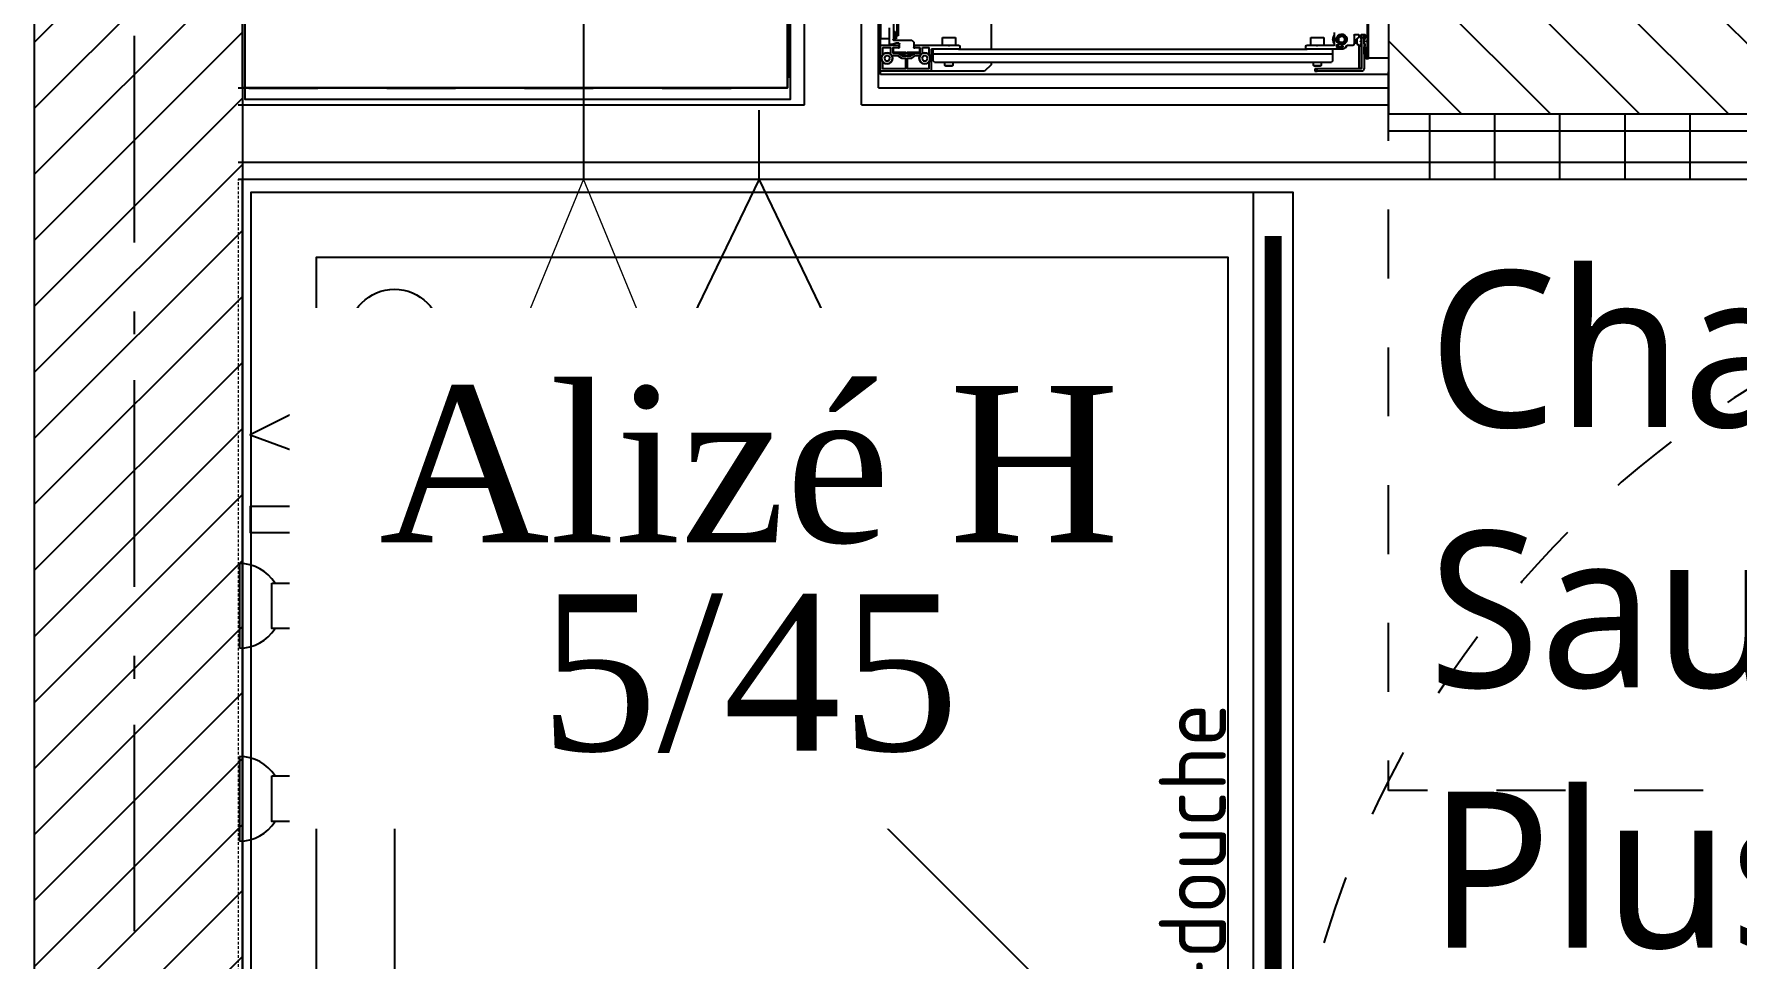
# Model space of a CAD drawing. Header units: centimetres. Extents: x 2191 to 12545, y -680 to 18662.
# Drawn here: x 9812.8 to 9943.6, y 3976.5 to 4047.5 of the extents above; entities that cross this region are included whole.
import ezdxf

# ---------------------------------------------------------------- set-up
doc = ezdxf.new("R2010")
doc.units = ezdxf.units.CM
for name, pattern in [('ISO-03', [1.5, 0.6, -0.9]), ('Style de ligne -1', [0.41664, 0.20828, -0.20836]), ('Style de ligne -11', [0.347222, 0.20828, -0.138942]), ('Style de ligne -5', [0.20828, 0.069425, -0.138855]), ('Style de ligne -6', [1.04164, 0.625, -0.20828, 0.06943, -0.13893]), ('VW-01', [0.41656, 0.20828, -0.20828])]:
    doc.linetypes.add(name, pattern=pattern)
for name, color, linetype in [('B Aménagement intérieur', 252, 'Continuous'), ('B faience', 252, 'Style de ligne -11'), ('B Faux plafonds', 252, 'Continuous'), ('B Faux plafonds_Hatch', 252, 'Continuous'), ('B GÈnÈral_Hatch', 252, 'Continuous'), ('B Général', 252, 'Continuous'), ('C ANNOTATIONS-niveaux', 252, 'Continuous'), ('C ANNOTATIONS-PMR', 252, 'Style de ligne -5'), ('C ANNOTATIONS-prestations', 252, 'Continuous'), ('C ANNOTATIONS-textes-numérotation gaine', 252, 'ISO-03'), ('D SURFACES-shab', 252, 'Continuous'), ('F REMPLISSAGE-vert clair', 252, 'Continuous'), ('F REMPLISSAGE-vert foncé', 252, 'Continuous'), ('F REMPLISSAGE-vert hachurÈ_Hatch', 252, 'Continuous'), ('F REMPLISSAGE-vert hachuré', 252, 'Continuous'), ('MTI900_Alu', 252, 'Continuous'), ('prlm-CHAUFF', 4, 'Continuous'), ('prlm-GT', 242, 'Continuous'), ('prlm-MOD', 64, 'Continuous'), ('prlm-VMC', 93, 'Continuous')]:
    doc.layers.add(name, color=color, linetype=linetype)
doc.layers.add('prlm-ELEC-CFO', color=1, linetype='Continuous', lineweight=25)
doc.styles.add('Eurostile', font='Eurosti.TTF')
doc.styles.add('prlm-chauff', font='trebucbi.ttf', dxfattribs={"height": 18})
doc.styles.add('prlm-elec-cfo', font='comic.ttf', dxfattribs={"height": 12})
doc.styles.add('prlm-vmc', font='pala.ttf', dxfattribs={"height": 14})
doc.styles.get("Standard").update_dxf_attribs({"font": 'isocp.shx', "height": 15})
pattern_1 = [(90, (1e-16, -1.6667), (5, -5e-14), [])]

# ---------------------------------------------------------------- blocks, each defined once
blk = doc.blocks.new('B 70.WC-plan-PMR')
at = {"layer": 'B Général', "linetype": 'Style de ligne -1', "ltscale": 25.4, "flags": 128}
blk.add_lwpolyline([(-114.5, 112.5), (15.5, 112.5), (15.5, 32.5), (-114.5, 32.5)], close=True, dxfattribs=at)
blk = doc.blocks.new('B 70.VMC')
at = {"layer": 'B Général', "linetype": 'Style de ligne -1', "ltscale": 25.4}
blk.add_line((0, 10.77), (0, 17), dxfattribs=at)
at = {"layer": 'B Général', "linetype": 'Continuous', "flags": 128}
blk.add_lwpolyline([(0, 10.77), (-8.34, -6.52), (8.34, -6.52)], close=True, dxfattribs=at)
at = {"layer": 'C ANNOTATIONS-prestations', "insert": (-7.15, -7.39), "char_height": 4.706, "attachment_point": 1, "line_spacing_factor": 0.894142, "style": 'Eurostile'}
blk.add_mtext('VMC', dxfattribs=at)
blk = doc.blocks.new('B 70.Bac douche 80.80')
at = {"layer": 'B faience', "lineweight": 18, "flags": 128}
blk.add_lwpolyline([(-41, -40), (40, -40), (40, 41)], dxfattribs=at)
at = {"layer": 'B Général', "linetype": 'Continuous'}
for p, q in [((25.5, -25.5), (-31, 31)), ((28, -24.46), (28, 31)), ((24.46, -28), (-31, -28))]:
    blk.add_line(p, q, dxfattribs=at)
at = {"layer": 'B Général', "linetype": 'Continuous', "flags": 128}
for points in [[(-41, 41), (39, 41), (39, -39), (-41, -39)], [(-36, 36), (34, 36), (34, -34), (-36, -34)]]:
    blk.add_lwpolyline(points, close=True, dxfattribs=at)
at = {"layer": 'B Général', "linetype": 'Continuous'}
blk.add_circle((28, -28), 3.54, dxfattribs=at)
blk = doc.blocks.new('B 70.Rond 150_PMR')
at = {"layer": 'B Général', "linetype": 'VW-01', "ltscale": 25.4}
blk.add_circle((0, 0), 75, dxfattribs=at)
blk = doc.blocks.new('B 70.T2 S307 (2D)')
at = {"layer": 'B Faux plafonds_Hatch', "linetype": 'Continuous'}
h = blk.add_hatch(dxfattribs=at)
h.set_pattern_fill('F_P__SOFFITE', color=256, style=0, pattern_type=2)
h.set_pattern_definition([(45, (0, 0.2205), (-3.52778, 3.30729), [])])
h.paths.add_polyline_path([(-126.26, -27.48), (-0.43, -27.48), (-0.43, -291.51), (-273.23, -291.53), (-273.23, -198.5), (-126.26, -198.48)])
at = {"layer": 'F REMPLISSAGE-vert hachurÈ_Hatch', "linetype": 'Continuous'}
h = blk.add_hatch(dxfattribs=at)
h.set_pattern_fill('90-0_5 HYDROFUGE_0_5', color=256, style=0, pattern_type=2)
h.set_pattern_definition(pattern_1)
h.paths.add_polyline_path([(-273.23, -193.48), (-273.23, -194.78), (-131.26, -194.78), (-131.26, -193.48)])
h = blk.add_hatch(dxfattribs=at)
h.set_pattern_fill('90-0_5 HYDROFUGE_0_5', color=256, style=0, pattern_type=2)
h.set_pattern_definition(pattern_1)
h.paths.add_polyline_path([(-273.23, -194.78), (-273.23, -197.18), (-131.26, -197.18), (-131.26, -194.78)])
h = blk.add_hatch(dxfattribs=at)
h.set_pattern_fill('90-0_5 HYDROFUGE_0_5', color=256, style=0, pattern_type=2)
h.set_pattern_definition(pattern_1)
h.paths.add_polyline_path([(-273.23, -197.18), (-273.23, -198.48), (-131.26, -198.48), (-131.26, -197.18)])
at = {"layer": 'B Faux plafonds', "linetype": 'VW-01', "ltscale": 25.4, "flags": 128}
blk.add_lwpolyline([(-126.26, -27.48), (-0.43, -27.48), (-0.43, -291.51), (-273.23, -291.53), (-273.23, -198.5), (-126.26, -198.48)], close=True, dxfattribs=at)
at = {"layer": 'B Général', "linetype": 'Continuous'}
for p, q in [((-361.57, -193.48), (-273.23, -193.48)), ((-273.23, -193.48), (-131.26, -193.48)), ((-273.23, -198.48), (-131.26, -198.48)), ((-273.23, -198.48), (-273.23, -200.48)), ((-361.57, -200.48), (-319.39, -200.48)), ((-319.39, -200.48), (-319.39, -291.56)), ((-312.39, -200.48), (-273.23, -200.48)), ((-312.39, -200.48), (-312.39, -291.56))]:
    blk.add_line(p, q, dxfattribs=at)
at = {"layer": 'D SURFACES-shab', "lineweight": 18, "flags": 128}
for points in [[(-361.26, -112.48), (-361.26, -193.48), (-131.26, -193.48), (-131.26, -27.48), (-361.26, -27.48), (-361.26, -107.48), (-280.57, -107.5), (-280.57, -112.5)], [(-273.23, -198.48), (-131.26, -198.48), (-131.26, -291.51), (-273.23, -291.51)]]:
    blk.add_lwpolyline(points, close=True, dxfattribs=at)
at = {"layer": 'F REMPLISSAGE-vert clair'}
for p, q in [((-361.57, -194.78), (-273.23, -194.78)), ((-361.57, -199.18), (-318.09, -199.18)), ((-318.09, -199.18), (-318.09, -291.56)), ((-313.69, -199.18), (-273.23, -199.18)), ((-313.69, -199.18), (-313.69, -291.56))]:
    blk.add_line(p, q, dxfattribs=at)
at = {"layer": 'F REMPLISSAGE-vert foncé', "linetype": 'Continuous'}
for p, q in [((-361.57, -193.48), (-273.23, -193.48)), ((-361.57, -200.48), (-319.39, -200.48)), ((-319.39, -200.48), (-319.39, -291.56)), ((-312.39, -200.48), (-273.23, -200.48)), ((-312.39, -200.48), (-312.39, -291.56))]:
    blk.add_line(p, q, dxfattribs=at)
at = {"layer": 'F REMPLISSAGE-vert foncé'}
for p, q in [((-361.57, -194.78), (-273.23, -194.78)), ((-361.57, -199.18), (-318.09, -199.18)), ((-318.09, -199.18), (-318.09, -291.56)), ((-313.69, -199.18), (-273.23, -199.18)), ((-313.69, -199.18), (-313.69, -291.56))]:
    blk.add_line(p, q, dxfattribs=at)
at = {"layer": 'F REMPLISSAGE-vert hachuré', "linetype": 'Continuous'}
for p, q in [((-273.23, -193.48), (-131.26, -193.48)), ((-273.23, -198.48), (-131.26, -198.48))]:
    blk.add_line(p, q, dxfattribs=at)
at = {"layer": 'F REMPLISSAGE-vert hachuré'}
for p, q in [((-273.23, -194.78), (-131.26, -194.78)), ((-273.23, -197.18), (-131.26, -197.18))]:
    blk.add_line(p, q, dxfattribs=at)
at = {"layer": 'B Général', "xscale": -1}
for name, p in [('B 70.Bac douche 80.80', (-321.57, -153.48)), ('B 70.WC-plan-PMR', (-257.73, -259.02))]:
    blk.add_blockref(name, p, dxfattribs=at)
at = {"layer": 'B Général', "xscale": -1, "rotation": 180}
blk.add_blockref('B 70.VMC', (-321.57, -182.71), dxfattribs=at)
at = {"layer": 'C ANNOTATIONS-PMR', "ltscale": 25.4, "rotation": 90}
blk.add_blockref('B 70.Rond 150_PMR', (-206.26, -113.48), dxfattribs=at)
blk = doc.blocks.new('B 70.G 100_80')
at = {"layer": 'B Général', "linetype": 'Continuous'}
blk.add_line((48.52, 43.75), (48.52, -43.75), dxfattribs=at)
at = {"layer": 'B Général', "linetype": 'Continuous', "flags": 128}
blk.add_lwpolyline([(9.5, -45), (9.5, 45), (48.52, 45), (48.52, -45)], close=True, dxfattribs=at)
at = {"layer": 'C ANNOTATIONS-prestations'}
for p, q in [((46.87, 43.75), (46.87, -43.75)), ((46.97, -43.75), (46.97, 43.75)), ((9.5, 42.25), (9.5, -42.25)), ((18, -38.25), (18, -43.05)), ((10.5, -39.63), (10.5, -42.29)), ((10.2, -42.67), (10.2, -41.4)), ((10.55, -41.65), (10.55, -42.25)), ((10.7, -41.7), (10.7, -42.25)), ((10.75, -40.67), (10.75, -42.03)), ((10.85, -40.67), (10.85, -42.03)), ((44.37, -42.72), (44.37, -41.78)), ((9.5, -42.78), (9.5, -42.25)), ((10.2, -42.25), (9.5, -42.25)), ((9.5, -44.72), (9.5, -42.78)), ((9.53, -42.75), (10.87, -42.75)), ((9.68, -43.47), (9.68, -42.96)), ((9.71, -42.93), (10.24, -42.93)), ((10.4, -42.7), (10.23, -42.7)), ((10.27, -42.96), (10.27, -43.31)), ((10.7, -42.6), (10.4, -42.7)), ((10.45, -42.98), (10.45, -43.32)), ((10.87, -42.95), (10.48, -42.95)), ((10.55, -42.25), (10.5, -42.25)), ((10.5, -42.35), (11.9, -42.35)), ((10.5, -43.27), (10.5, -42.98)), ((10.55, -42.25), (10.7, -42.25)), ((10.75, -42.03), (10.7, -42.03)), ((10.92, -42.6), (10.7, -42.6)), ((10.85, -42.03), (10.75, -42.03)), ((10.87, -42.95), (10.92, -42.95)), ((10.9, -42.78), (10.9, -42.92)), ((10.95, -42.92), (10.95, -42.63)), ((11.9, -42.35), (12.05, -42.5)), ((12.05, -42.5), (12.05, -42.92)), ((12.08, -42.95), (12.13, -42.95)), ((12.1, -42.92), (12.1, -42.78)), ((12.13, -42.75), (14.7, -42.75)), ((12.52, -42.95), (12.13, -42.95)), ((12.5, -42.98), (12.5, -43.27)), ((12.55, -43.32), (12.55, -42.98)), ((12.73, -43.28), (12.73, -42.96)), ((12.76, -42.93), (13.19, -42.93)), ((13.22, -42.96), (13.22, -43.47)), ((13.4, -43.08), (13.4, -44.72)), ((15.5, -43.05), (13.43, -43.05)), ((13.55, -43.4), (13.55, -43.05)), ((14.25, -42.15), (15.25, -42.15)), ((14.25, -42.75), (14.25, -42.15)), ((14.7, -42.75), (14.73, -42.78)), ((14.7, -42.75), (14.8, -42.75)), ((14.77, -42.78), (14.8, -42.75)), ((14.8, -42.75), (15.5, -42.75)), ((15.25, -42.15), (15.25, -42.75)), ((15.5, -43.05), (42.27, -43.05)), ((15.6, -42.85), (15.6, -42.95)), ((42.17, -42.95), (42.17, -42.85)), ((42.27, -42.75), (42.96, -42.75)), ((45.03, -43.05), (42.27, -43.05)), ((42.55, -42.15), (43.55, -42.15)), ((42.55, -42.75), (42.55, -42.15)), ((42.96, -42.75), (43.08, -42.75)), ((42.98, -42.76), (43, -42.78)), ((43.04, -42.78), (43.06, -42.76)), ((43.08, -42.75), (44.34, -42.75)), ((43.55, -42.15), (43.55, -42.75)), ((44.28, -42.2), (44.22, -42.3)), ((44.22, -42.3), (44.28, -42.4)), ((44.25, -43.4), (44.25, -43.05)), ((44.54, -42.87), (44.54, -42.74)), ((44.54, -42.85), (44.57, -42.9)), ((44.57, -42.71), (44.68, -42.71)), ((44.99, -42.9), (44.57, -42.9)), ((44.71, -42.68), (44.71, -42.66)), ((45.11, -41.95), (44.73, -41.95)), ((44.92, -42.73), (44.92, -42.76)), ((44.95, -42.79), (44.99, -42.79)), ((45.02, -42.82), (45.02, -42.87)), ((45.32, -42.77), (45.05, -43.04)), ((45.18, -42.91), (45.27, -42.91)), ((45.27, -42.91), (45.33, -42.81)), ((45.77, -42.76), (45.34, -42.76)), ((45.87, -41.98), (45.87, -42.66)), ((46.24, -41.95), (45.9, -41.95)), ((46.07, -42.27), (46.09, -42.25)), ((46.07, -42.63), (46.07, -42.27)), ((46.07, -42.29), (46.12, -42.29)), ((46.07, -42.61), (46.12, -42.61)), ((46.09, -42.65), (46.07, -42.63)), ((46.09, -42.65), (46.09, -42.25)), ((46.09, -42.25), (46.12, -42.25)), ((46.12, -42.65), (46.09, -42.65)), ((46.12, -42.65), (46.12, -42.25)), ((46.13, -42.22), (46.26, -42.13)), ((46.26, -42.77), (46.13, -42.68)), ((46.27, -42.11), (46.27, -41.98)), ((46.27, -44.52), (46.27, -42.79)), ((46.37, -42.43), (46.41, -42.39)), ((46.41, -42.51), (46.37, -42.47)), ((46.4, -41.98), (46.4, -42.25)), ((46.4, -42.25), (46.45, -42.25)), ((46.4, -42.29), (46.45, -42.29)), ((46.4, -42.61), (46.45, -42.61)), ((46.4, -42.83), (46.4, -42.65)), ((46.45, -42.65), (46.4, -42.65)), ((46.42, -42.28), (46.42, -42.37)), ((46.42, -42.53), (46.42, -42.62)), ((46.42, -42.85), (46.42, -44.45)), ((46.72, -41.95), (46.43, -41.95)), ((46.45, -41.95), (46.45, -42.15)), ((46.45, -42.15), (46.45, -44.5)), ((46.45, -42.15), (46.65, -42.15)), ((46.65, -42.15), (46.65, -41.95)), ((46.65, -42.15), (46.65, -44.5)), ((46.65, -42.59), (46.65, -42.31)), ((46.65, -43.42), (46.65, -42.88)), ((46.66, -42.25), (46.7, -42.21)), ((46.66, -42.29), (46.66, -42.25)), ((46.66, -42.65), (46.66, -42.62)), ((46.7, -42.69), (46.66, -42.65)), ((46.7, -42.15), (46.7, -42.25)), ((46.72, -42.15), (46.7, -42.15)), ((46.7, -42.65), (46.7, -42.83)), ((46.75, -41.98), (46.75, -42.12)), ((46.77, -42.98), (46.77, -43.42)), ((46.77, -43.78), (46.77, -42.98)), ((46.77, -42.98), (46.87, -42.98)), ((46.84, -42.95), (46.8, -42.95)), ((46.82, -42.43), (46.87, -42.38)), ((46.87, -42.52), (46.82, -42.47)), ((46.83, -42.49), (46.83, -42.41)), ((9.68, -44.54), (9.68, -44.03)), ((9.88, -43.55), (9.77, -43.75)), ((9.77, -43.75), (9.88, -43.95)), ((10.12, -43.55), (9.88, -43.55)), ((9.88, -43.95), (10.12, -43.95)), ((10.23, -43.75), (10.12, -43.55)), ((10.12, -43.95), (10.23, -43.75)), ((10.36, -43.53), (10.79, -43.53)), ((10.48, -43.35), (10.84, -43.35)), ((11.45, -43.3), (10.53, -43.3)), ((10.8, -43.53), (11.09, -43.72)), ((10.86, -43.35), (11.14, -43.54)), ((11.1, -43.38), (11.1, -43.3)), ((11.1, -43.38), (11.9, -43.38)), ((11.4, -43.55), (11.1, -43.38)), ((11.1, -43.73), (11.41, -43.73)), ((11.16, -43.55), (11.84, -43.55)), ((11.18, -43.3), (11.18, -43.42)), ((11.44, -44.54), (11.44, -43.76)), ((11.45, -43.3), (11.5, -43.25)), ((11.5, -43.25), (11.55, -43.3)), ((12.47, -43.3), (11.55, -43.3)), ((11.56, -43.76), (11.56, -44.54)), ((11.59, -43.73), (11.9, -43.73)), ((11.9, -43.38), (11.6, -43.55)), ((11.82, -43.3), (11.82, -43.42)), ((11.86, -43.54), (12.15, -43.35)), ((11.9, -43.3), (11.9, -43.38)), ((11.9, -43.73), (12.2, -43.53)), ((12.15, -43.35), (12.52, -43.35)), ((12.21, -43.53), (12.54, -43.53)), ((12.78, -43.55), (12.67, -43.75)), ((12.67, -43.75), (12.78, -43.95)), ((13.02, -43.55), (12.78, -43.55)), ((12.78, -43.95), (13.02, -43.95)), ((13.13, -43.75), (13.02, -43.55)), ((13.02, -43.95), (13.13, -43.75)), ((13.22, -44.03), (13.22, -44.54)), ((13.55, -43.4), (44.25, -43.4)), ((13.55, -43.95), (13.55, -43.4)), ((13.65, -44.05), (13.55, -43.95)), ((13.65, -44.05), (44.15, -44.05)), ((14.45, -44.3), (14.45, -44.05)), ((14.45, -44.3), (15.05, -44.3)), ((14.5, -44.35), (14.45, -44.3)), ((15, -44.35), (14.5, -44.35)), ((15.05, -44.3), (15, -44.35)), ((15.05, -44.05), (15.05, -44.3)), ((18, -44.25), (17.5, -44.75)), ((18, -44.05), (18, -44.25)), ((42.75, -44.3), (42.75, -44.05)), ((42.75, -44.3), (43.35, -44.3)), ((42.8, -44.35), (42.75, -44.3)), ((43.3, -44.35), (42.8, -44.35)), ((43.35, -44.3), (43.3, -44.35)), ((43.35, -44.05), (43.35, -44.3)), ((44.25, -43.95), (44.15, -44.05)), ((44.25, -43.95), (44.25, -43.4)), ((46.74, -43.45), (46.68, -43.45)), ((46.97, -43.78), (46.77, -43.78)), ((46.87, -43.75), (46.97, -43.75)), ((46.97, -43.75), (46.97, -43.78)), ((47.42, -43.75), (46.97, -43.75)), ((48.52, -43.75), (47.42, -43.75)), ((9.5, -44.75), (9.5, -44.72)), ((9.53, -44.75), (9.5, -44.75)), ((13.37, -44.75), (9.53, -44.75)), ((11.41, -44.57), (9.71, -44.57)), ((13.19, -44.57), (11.59, -44.57)), ((17.5, -44.75), (13.37, -44.75)), ((43.05, -44.55), (42.85, -44.55)), ((42.85, -44.55), (42.85, -44.75)), ((42.85, -44.75), (43.05, -44.75)), ((46.4, -44.55), (43.05, -44.55)), ((43.05, -44.75), (43.05, -44.55)), ((46.4, -44.75), (43.05, -44.75)), ((46.32, -44.55), (46.3, -44.55))]:
    blk.add_line(p, q, dxfattribs=at)
at = {"layer": 'C ANNOTATIONS-prestations', "flags": 128}
for points in [[(9.5, -42.78, -0.198912), (9.51, -42.76, -0.198912), (9.53, -42.75)], [(9.68, -42.96, -0.198912), (9.69, -42.94, -0.198912), (9.71, -42.93)], [(10.23, -42.7, -0.198912), (10.21, -42.69, -0.198912), (10.2, -42.67)], [(10.24, -42.93, -0.198912), (10.26, -42.94, -0.198912), (10.27, -42.96)], [(10.4, -42.7, -0.040241), (10.4, -42.7, -0.040241), (10.4, -42.7)], [(10.45, -42.98, -0.198912), (10.46, -42.96, -0.198912), (10.48, -42.95)], [(10.5, -42.35, -0.414214), (10.47, -42.32, -0.414214), (10.5, -42.29)], [(10.5, -42.98, -0.198912), (10.51, -42.96, -0.198912), (10.53, -42.95)], [(10.7, -42.6, -0.040241), (10.7, -42.6, -0.040241), (10.7, -42.6)], [(10.87, -42.75, -0.198912), (10.89, -42.76, -0.198912), (10.9, -42.78)], [(10.9, -42.92, -0.198912), (10.89, -42.94, -0.198912), (10.87, -42.95)], [(10.92, -42.6, -0.198912), (10.94, -42.61, -0.198912), (10.95, -42.63)], [(10.95, -42.92, -0.198912), (10.94, -42.94, -0.198912), (10.92, -42.95)], [(12.08, -42.95, -0.198912), (12.06, -42.94, -0.198912), (12.05, -42.92)], [(12.1, -42.78, -0.198912), (12.11, -42.76, -0.198912), (12.13, -42.75)], [(12.13, -42.95, -0.198912), (12.11, -42.94, -0.198912), (12.1, -42.92)], [(12.47, -42.95, -0.198912), (12.49, -42.96, -0.198912), (12.5, -42.98)], [(12.52, -42.95, -0.198912), (12.54, -42.96, -0.198912), (12.55, -42.98)], [(12.73, -42.96, -0.198912), (12.74, -42.94, -0.198912), (12.76, -42.93)], [(13.19, -42.93, -0.198912), (13.21, -42.94, -0.198912), (13.22, -42.96)], [(13.4, -43.08, -0.198912), (13.41, -43.06, -0.198912), (13.43, -43.05)], [(14.77, -42.78, -0.198912), (14.75, -42.79, -0.198912), (14.73, -42.78)], [(15.5, -42.75, -0.198912), (15.57, -42.78, -0.198912), (15.6, -42.85)], [(15.6, -42.95, -0.198912), (15.57, -43.02, -0.198912), (15.5, -43.05)], [(42.17, -42.85, -0.198912), (42.2, -42.78, -0.198912), (42.27, -42.75)], [(42.27, -43.05, -0.198912), (42.2, -43.02, -0.198912), (42.17, -42.95)], [(42.96, -42.75, -0.098491), (42.97, -42.75, -0.098491), (42.98, -42.76)], [(43.04, -42.78, -0.198912), (43.02, -42.79, -0.198912), (43, -42.78)], [(43.06, -42.76, -0.098491), (43.07, -42.75, -0.098491), (43.08, -42.75)], [(44.37, -42.65, -0.14145), (44.27, -42.3, -0.14145), (44.37, -41.95)], [(44.37, -42.54, -0.103148), (44.32, -42.3, -0.103148), (44.37, -42.06)], [(44.37, -42.72, -0.198912), (44.36, -42.74, -0.198912), (44.34, -42.75)], [(44.7, -42.63, -0.366532), (44.56, -42.13, -0.366532), (45.02, -41.91, -0.366532), (45.32, -42.34, -0.366532), (44.95, -42.7)], [(44.54, -42.74, -0.198912), (44.55, -42.72, -0.198912), (44.57, -42.71)], [(44.92, -42.9, -0.085942), (44.72, -42.86, -0.085942), (44.54, -42.76)], [(44.67, -42.9, -0.02871), (44.6, -42.87, -0.02871), (44.54, -42.83)], [(44.57, -42.9, -0.198912), (44.55, -42.89, -0.198912), (44.54, -42.87)], [(44.71, -42.68, -0.198912), (44.7, -42.7, -0.198912), (44.68, -42.71)], [(44.7, -42.63, -0.122946), (44.71, -42.64, -0.122946), (44.71, -42.66)], [(44.92, -42.7, -0.074153), (44.8, -42.68, -0.074153), (44.7, -42.63)], [(44.92, -42.73, -0.189855), (44.93, -42.71, -0.189855), (44.95, -42.7)], [(44.95, -42.7, -0.008728), (44.93, -42.7, -0.008728), (44.92, -42.7)], [(44.95, -42.79, -0.198912), (44.93, -42.78, -0.198912), (44.92, -42.76)], [(45.01, -42.89, -0.018566), (44.96, -42.9, -0.018566), (44.92, -42.9)], [(44.99, -42.79, -0.198912), (45.01, -42.8, -0.198912), (45.02, -42.82)], [(45.02, -42.87, -0.198912), (45.01, -42.89, -0.198912), (44.99, -42.9)], [(45.05, -43.04, -0.098491), (45.04, -43.05, -0.098491), (45.03, -43.05)], [(45.38, -42.76, -0.041018), (45.3, -42.83, -0.041018), (45.21, -42.88)], [(45.32, -42.77, -0.098491), (45.33, -42.76, -0.098491), (45.34, -42.76)], [(45.87, -42.66, -0.198912), (45.84, -42.73, -0.198912), (45.77, -42.76)], [(45.87, -41.98, -0.198912), (45.88, -41.96, -0.198912), (45.9, -41.95)], [(46.12, -42.25, -0.120588), (46.12, -42.23, -0.120588), (46.13, -42.22)], [(46.13, -42.68, -0.120588), (46.12, -42.67, -0.120588), (46.12, -42.65)], [(46.24, -41.95, -0.198912), (46.26, -41.96, -0.198912), (46.27, -41.98)], [(46.27, -42.11, -0.120588), (46.27, -42.12, -0.120588), (46.26, -42.13)], [(46.26, -42.77, -0.120588), (46.27, -42.78, -0.120588), (46.27, -42.79)], [(46.37, -42.47, -0.198912), (46.36, -42.45, -0.198912), (46.37, -42.43)], [(46.4, -41.98, -0.198912), (46.41, -41.96, -0.198912), (46.43, -41.95)], [(46.42, -42.28, -0.155096), (46.41, -42.27, -0.155096), (46.4, -42.25)], [(46.4, -42.65, -0.155096), (46.41, -42.64, -0.155096), (46.42, -42.62)], [(46.42, -42.85, -0.155096), (46.41, -42.84, -0.155096), (46.4, -42.83)], [(46.42, -42.37, -0.098491), (46.42, -42.38, -0.098491), (46.41, -42.39)], [(46.41, -42.51, -0.098491), (46.42, -42.52, -0.098491), (46.42, -42.53)], [(46.66, -42.25, -0.013224), (46.66, -42.25, -0.013224), (46.65, -42.25)], [(46.65, -42.31, -0.17724), (46.66, -42.29, -0.17724), (46.67, -42.28)], [(46.67, -42.62, -0.17724), (46.66, -42.61, -0.17724), (46.65, -42.59)], [(46.65, -42.65, -0.013224), (46.66, -42.65, -0.013224), (46.66, -42.65)], [(46.65, -42.88, -0.17724), (46.66, -42.87, -0.17724), (46.67, -42.86)], [(46.7, -42.25, -0.17724), (46.69, -42.27, -0.17724), (46.67, -42.28)], [(46.67, -42.62, -0.17724), (46.69, -42.63, -0.17724), (46.7, -42.65)], [(46.7, -42.83, -0.17724), (46.69, -42.85, -0.17724), (46.67, -42.86)], [(46.72, -41.95, -0.198912), (46.74, -41.96, -0.198912), (46.75, -41.98)], [(46.75, -42.12, -0.198912), (46.74, -42.14, -0.198912), (46.72, -42.15)], [(46.77, -42.98, -0.198912), (46.78, -42.96, -0.198912), (46.8, -42.95)], [(46.82, -42.47, -0.198912), (46.81, -42.45, -0.198912), (46.82, -42.43)], [(46.87, -42.92, -0.198912), (46.86, -42.94, -0.198912), (46.84, -42.95)], [(9.68, -43.47, -0.01196), (9.68, -43.47, -0.01196), (9.68, -43.47)], [(9.68, -44.03, -0.01196), (9.68, -44.03, -0.01196), (9.68, -44.03)], [(10.27, -43.31, -0.123554), (10.26, -43.35, -0.123554), (10.23, -43.39)], [(10.48, -43.35, -0.198912), (10.46, -43.34, -0.198912), (10.45, -43.32)], [(10.53, -43.3, -0.198912), (10.51, -43.29, -0.198912), (10.5, -43.27)], [(10.79, -43.53, -0.073633), (10.8, -43.53, -0.073633), (10.8, -43.53)], [(10.84, -43.35, -0.073633), (10.85, -43.35, -0.073633), (10.86, -43.35)], [(11.1, -43.73, -0.073633), (11.1, -43.73, -0.073633), (11.09, -43.72)], [(11.16, -43.55, -0.073633), (11.15, -43.55, -0.073633), (11.14, -43.54)], [(11.41, -43.73, -0.198912), (11.43, -43.74, -0.198912), (11.44, -43.76)], [(11.56, -43.76, -0.198912), (11.57, -43.74, -0.198912), (11.59, -43.73)], [(11.86, -43.54, -0.073633), (11.85, -43.55, -0.073633), (11.84, -43.55)], [(12.2, -43.53, -0.073633), (12.2, -43.53, -0.073633), (12.21, -43.53)], [(12.5, -43.27, -0.198912), (12.49, -43.29, -0.198912), (12.47, -43.3)], [(12.55, -43.32, -0.198912), (12.54, -43.34, -0.198912), (12.52, -43.35)], [(12.76, -43.35, -0.095961), (12.74, -43.32, -0.095961), (12.73, -43.28)], [(13.22, -43.47, -0.01196), (13.22, -43.47, -0.01196), (13.22, -43.47)], [(13.22, -44.03, -0.01196), (13.22, -44.03, -0.01196), (13.22, -44.03)], [(46.42, -44.45, -0.198912), (46.39, -44.52, -0.198912), (46.32, -44.55)], [(46.68, -43.45, -0.198912), (46.66, -43.44, -0.198912), (46.65, -43.42)], [(46.77, -43.42, -0.198912), (46.76, -43.44, -0.198912), (46.74, -43.45)], [(9.53, -44.75, -0.198912), (9.51, -44.74, -0.198912), (9.5, -44.72)], [(9.71, -44.57, -0.198912), (9.69, -44.56, -0.198912), (9.68, -44.54)], [(11.44, -44.54, -0.198912), (11.43, -44.56, -0.198912), (11.41, -44.57)], [(11.59, -44.57, -0.198912), (11.57, -44.56, -0.198912), (11.56, -44.54)], [(13.22, -44.54, -0.198912), (13.21, -44.56, -0.198912), (13.19, -44.57)], [(13.4, -44.72, -0.198912), (13.39, -44.74, -0.198912), (13.37, -44.75)], [(46.3, -44.55, -0.198912), (46.28, -44.54, -0.198912), (46.27, -44.52)], [(46.65, -44.5, -0.198912), (46.58, -44.68, -0.198912), (46.4, -44.75)], [(46.45, -44.5, -0.198912), (46.44, -44.54, -0.198912), (46.4, -44.55)]]:
    blk.add_lwpolyline(points, format="xyb", dxfattribs=at)
at = {"layer": 'C ANNOTATIONS-prestations'}
for centre, radius in [((44.92, -42.3), 0.35), ((44.92, -42.3), 0.3), ((44.92, -42.3), 0.25), ((10, -43.75), 0.425), ((12.9, -43.75), 0.425)]:
    blk.add_circle(centre, radius, dxfattribs=at)
blk = doc.blocks.new('B 70.Groupe-29-1')
at = {"layer": 'C ANNOTATIONS-textes-numérotation gaine', "linetype": 'VW-01', "ltscale": 25.4, "flags": 128}
blk.add_lwpolyline([(9828.81, 4134.41), (9870.81, 4134.41), (9870.81, 4043.34), (9828.81, 4043.34)], close=True, dxfattribs=at)
blk = doc.blocks.new('xi.pdch')
at = {"layer": 'prlm-MOD', "color": 0, "linetype": 'ByBlock', "lineweight": -2, "ltscale": 50}
blk.add_lwpolyline([(-32.52, -3.22), (-32.52, -0.19), (47.48, -0.19), (47.48, -3.22)], close=True, dxfattribs=at)
at = {"layer": 'prlm-MOD', "color": 0, "linetype": 'ByBlock', "lineweight": 5, "ltscale": 50, "const_width": 1.3}
blk.add_lwpolyline([(-28.4, -1.71), (44.13, -1.71), (44.13, -1.71)], dxfattribs=at)
at = {"layer": 'prlm-MOD', "color": 0, "insert": (-27.71, 7.06), "char_height": 5.1497, "width": 137.3149, "attachment_point": 1}
blk.add_mtext('Pare-douche', dxfattribs=at)
blk = doc.blocks.new('xi.be')
at = {"layer": 'prlm-VMC', "color": 0, "linetype": 'ByBlock', "lineweight": 5, "flags": 128}
blk.add_lwpolyline([(-6.17, -15), (6.17, -15), (0, 0)], close=True, dxfattribs=at)
at = {"layer": 'prlm-VMC', "color": 0, "linetype": 'ByBlock', "lineweight": 5}
blk.add_solid([(0, -1), (5.17, -14), (-5.17, -14), (0, -1)], dxfattribs=at)
blk = doc.blocks.new('B 70.MTI900_Alu_390')
at = {"layer": 'MTI900_Alu', "color": 1, "linetype": 'Continuous'}
for p, q in [((-4.225, 0), (4.225, 0)), ((4.278, 0), (4.225, 0)), ((4.225, -0.07), (4.225, 0)), ((4.472, 0), (4.278, 0)), ((4.475, 0), (4.472, 0)), ((4.475, -0.003), (4.475, 0)), ((3.963, -0.1), (4.229, -0.1)), ((4.067, -0.125), (4.203, -0.125)), ((4.267, -0.07), (4.14, -0.07)), ((4.165, -0.105), (4.225, -0.105)), ((4.17, -0.12), (4.225, -0.12)), ((4.203, -0.125), (4.203, -0.12)), ((4.203, -0.135), (4.203, -0.125)), ((4.225, -0.105), (4.225, -0.1)), ((4.225, -0.105), (4.225, -0.12)), ((4.235, -0.1), (4.235, -0.24)), ((4.26, -0.12), (4.27, -0.09)), ((4.26, -0.142), (4.26, -0.12)), ((4.27, -0.09), (4.27, -0.073)), ((4.275, -0.003), (4.275, -0.137)), ((4.293, -0.021), (4.293, -0.074)), ((4.295, -0.137), (4.295, -0.098)), ((4.347, -0.018), (4.296, -0.018)), ((4.296, -0.077), (4.331, -0.077)), ((4.298, -0.095), (4.332, -0.095)), ((4.327, -0.1), (4.298, -0.1)), ((4.33, -0.195), (4.33, -0.103)), ((4.335, -0.098), (4.335, -0.134)), ((4.353, -0.086), (4.353, -0.129)), ((4.354, -0.13), (4.372, -0.159)), ((4.355, -0.038), (4.375, -0.027)), ((4.355, -0.062), (4.355, -0.038)), ((4.375, -0.073), (4.355, -0.062)), ((4.375, -0.027), (4.395, -0.038)), ((4.395, -0.062), (4.375, -0.073)), ((4.395, -0.038), (4.395, -0.062)), ((4.454, -0.018), (4.403, -0.018)), ((4.457, -0.191), (4.457, -0.021)), ((4.475, -0.387), (4.475, -0.003)), ((4.067, -0.135), (4.203, -0.135)), ((4.235, -0.24), (4.25, -0.255)), ((4.25, -0.255), (4.292, -0.255)), ((4.292, -0.145), (4.263, -0.145)), ((4.278, -0.14), (4.292, -0.14)), ((4.292, -0.26), (4.278, -0.26)), ((4.295, -0.137), (4.295, -0.142)), ((4.295, -0.258), (4.295, -0.263)), ((4.33, -0.195), (4.325, -0.2)), ((4.325, -0.2), (4.33, -0.205)), ((4.338, -0.16), (4.33, -0.16)), ((4.33, -0.168), (4.342, -0.168)), ((4.33, -0.297), (4.33, -0.205)), ((4.33, -0.232), (4.342, -0.232)), ((4.33, -0.24), (4.338, -0.24)), ((4.354, -0.236), (4.335, -0.265)), ((4.336, -0.136), (4.354, -0.164)), ((4.338, -0.16), (4.338, -0.24)), ((4.355, -0.19), (4.338, -0.16)), ((4.338, -0.24), (4.355, -0.21)), ((4.373, -0.24), (4.354, -0.27)), ((4.355, -0.166), (4.355, -0.234)), ((4.373, -0.16), (4.373, -0.191)), ((4.373, -0.209), (4.373, -0.24)), ((4.454, -0.194), (4.376, -0.194)), ((4.376, -0.206), (4.454, -0.206)), ((4.457, -0.369), (4.457, -0.209)), ((4.275, -0.263), (4.275, -0.52)), ((4.293, -0.326), (4.293, -0.369)), ((4.295, -0.302), (4.295, -0.263)), ((4.328, -0.323), (4.296, -0.323)), ((4.296, -0.372), (4.347, -0.372)), ((4.298, -0.3), (4.327, -0.3)), ((4.332, -0.305), (4.298, -0.305)), ((4.308, -0.39), (4.472, -0.39)), ((4.335, -0.265), (4.335, -0.302)), ((4.353, -0.271), (4.353, -0.304)), ((4.355, -0.328), (4.375, -0.317)), ((4.355, -0.352), (4.355, -0.328)), ((4.375, -0.363), (4.355, -0.352)), ((4.375, -0.317), (4.395, -0.328)), ((4.395, -0.352), (4.375, -0.363)), ((4.395, -0.328), (4.395, -0.352)), ((4.403, -0.372), (4.454, -0.372)), ((4.475, -0.8), (4.475, -0.387)), ((4.215, -0.475), (4.215, -0.575)), ((4.275, -0.475), (4.215, -0.475)), ((4.275, -0.52), (4.278, -0.523)), ((4.275, -0.52), (4.275, -0.53)), ((4.305, -0.6), (4.305, -0.393)), ((4.34, -0.405), (4.305, -0.405)), ((4.34, -0.405), (4.34, -3.475)), ((4.395, -0.405), (4.34, -0.405)), ((4.405, -0.415), (4.395, -0.405)), ((4.405, -0.415), (4.405, -3.465)), ((4.43, -0.495), (4.405, -0.495)), ((4.43, -0.495), (4.43, -0.555)), ((4.435, -0.5), (4.43, -0.495)), ((4.435, -0.55), (4.435, -0.5)), ((4.215, -0.575), (4.275, -0.575)), ((4.278, -0.527), (4.275, -0.53)), ((4.275, -0.53), (4.275, -0.6)), ((4.285, -0.61), (4.295, -0.61)), ((4.305, -0.6), (4.305, -3.277)), ((4.405, -0.555), (4.43, -0.555)), ((4.43, -0.555), (4.435, -0.55)), ((3.825, -0.85), (4.305, -0.85)), ((4.405, -0.85), (4.425, -0.85)), ((4.425, -0.85), (4.475, -0.8)), ((4.295, -3.267), (4.285, -3.267)), ((4.215, -3.305), (4.215, -3.405)), ((4.275, -3.305), (4.215, -3.305)), ((4.275, -3.277), (4.275, -3.346)), ((4.275, -3.346), (4.275, -3.358)), ((4.275, -3.358), (4.275, -3.484)), ((4.276, -3.348), (4.278, -3.35)), ((4.278, -3.354), (4.276, -3.356)), ((4.305, -3.553), (4.305, -3.277)), ((4.43, -3.325), (4.405, -3.325)), ((4.405, -3.385), (4.43, -3.385)), ((4.43, -3.325), (4.43, -3.385)), ((4.435, -3.33), (4.43, -3.325)), ((4.43, -3.385), (4.435, -3.38)), ((4.435, -3.38), (4.435, -3.33)), ((4.455, -3.355), (4.455, -3.335)), ((4.455, -3.335), (4.475, -3.335)), ((4.455, -3.69), (4.455, -3.355)), ((4.475, -3.355), (4.455, -3.355)), ((4.475, -3.335), (4.475, -3.355)), ((4.475, -3.69), (4.475, -3.355)), ((4.272, -3.487), (4.178, -3.487)), ((4.195, -3.561), (4.195, -3.523)), ((4.215, -3.405), (4.275, -3.405)), ((4.22, -3.478), (4.23, -3.472)), ((4.23, -3.472), (4.24, -3.478)), ((4.268, -3.521), (4.266, -3.521)), ((4.271, -3.507), (4.271, -3.518)), ((4.287, -3.504), (4.274, -3.504)), ((4.285, -3.504), (4.29, -3.507)), ((4.29, -3.549), (4.29, -3.507)), ((4.34, -3.475), (4.305, -3.475)), ((4.395, -3.475), (4.34, -3.475)), ((4.395, -3.475), (4.405, -3.465)), ((4.195, -3.674), (4.195, -3.64)), ((4.198, -3.637), (4.266, -3.637)), ((4.227, -3.657), (4.225, -3.659)), ((4.265, -3.659), (4.225, -3.659)), ((4.225, -3.659), (4.225, -3.662)), ((4.265, -3.662), (4.225, -3.662)), ((4.263, -3.657), (4.227, -3.657)), ((4.229, -3.657), (4.229, -3.662)), ((4.261, -3.657), (4.261, -3.662)), ((4.265, -3.659), (4.263, -3.657)), ((4.265, -3.662), (4.265, -3.659)), ((4.273, -3.542), (4.276, -3.542)), ((4.276, -3.627), (4.276, -3.584)), ((4.277, -3.582), (4.304, -3.555)), ((4.279, -3.545), (4.279, -3.549)), ((4.291, -3.577), (4.281, -3.583)), ((4.282, -3.552), (4.287, -3.552)), ((4.291, -3.568), (4.291, -3.577)), ((-4.375, -3.737), (4.375, -3.737)), ((4.375, -3.747), (-4.375, -3.747)), ((4.195, -3.722), (4.195, -3.693)), ((4.195, -3.695), (4.215, -3.695)), ((4.215, -3.715), (4.195, -3.715)), ((4.211, -3.677), (4.198, -3.677)), ((4.198, -3.69), (4.225, -3.69)), ((4.198, -3.725), (4.212, -3.725)), ((4.222, -3.663), (4.213, -3.676)), ((4.215, -3.695), (4.45, -3.695)), ((4.215, -3.695), (4.215, -3.715)), ((4.215, -3.715), (4.45, -3.715)), ((4.215, -3.72), (4.225, -3.72)), ((4.215, -3.722), (4.215, -3.72)), ((4.225, -3.716), (4.221, -3.72)), ((4.225, -3.69), (4.225, -3.695)), ((4.229, -3.716), (4.225, -3.716)), ((4.228, -3.692), (4.237, -3.692)), ((4.229, -3.69), (4.229, -3.695)), ((4.26, -3.715), (4.231, -3.715)), ((4.243, -3.732), (4.238, -3.737)), ((4.243, -3.687), (4.239, -3.691)), ((4.249, -3.734), (4.241, -3.734)), ((4.251, -3.691), (4.247, -3.687)), ((4.252, -3.737), (4.247, -3.732)), ((4.253, -3.692), (4.263, -3.692)), ((4.261, -3.69), (4.261, -3.695)), ((4.265, -3.716), (4.262, -3.716)), ((4.283, -3.69), (4.265, -3.69)), ((4.265, -3.695), (4.265, -3.69)), ((4.269, -3.72), (4.265, -3.716)), ((4.265, -3.72), (4.283, -3.72)), ((4.277, -3.676), (4.268, -3.663)), ((4.452, -3.677), (4.279, -3.677)), ((4.286, -3.692), (4.445, -3.692)), ((4.342, -3.715), (4.289, -3.715)), ((4.295, -3.734), (4.295, -3.73)), ((4.298, -3.727), (4.342, -3.727)), ((4.378, -3.727), (4.298, -3.727)), ((4.298, -3.727), (4.298, -3.737)), ((4.345, -3.724), (4.345, -3.718)), ((4.375, -3.737), (4.375, -3.747)), ((4.375, -3.747), (4.378, -3.747)), ((4.375, -3.792), (4.375, -3.747)), ((4.375, -3.902), (4.375, -3.792)), ((4.378, -3.747), (4.378, -3.727)), ((4.455, -3.682), (4.455, -3.68)), ((-4.375, -3.902), (4.375, -3.902))]:
    blk.add_line(p, q, dxfattribs=at)
for centre, radius in [((4.375, -0.05), 0.0425), ((4.375, -0.34), 0.0425), ((4.23, -3.542), 0.035), ((4.23, -3.542), 0.03), ((4.23, -3.542), 0.025)]:
    blk.add_circle(centre, radius, dxfattribs=at)
for centre, radius, start, end in [((4.278, -0.003), 0.003, 90, 180), ((4.472, -0.003), 0.003, 0, 90), ((4.232, -0.1), 0.003, 0, 180), ((4.263, -0.12), 0.003, 161.5651, 180), ((4.267, -0.073), 0.003, 0, 90), ((4.267, -0.09), 0.003, 341.5651, 0), ((4.296, -0.021), 0.003, 90, 180), ((4.296, -0.074), 0.003, 180, 270), ((4.298, -0.098), 0.003, 90, 180), ((4.298, -0.103), 0.003, 90, 180), ((4.327, -0.103), 0.003, 0, 90), ((4.331, -0.067), 0.01, 270, 326.3475), ((4.332, -0.098), 0.003, 0, 90), ((4.347, -0.021), 0.003, 84.5182, 90), ((4.356, -0.129), 0.003, 180, 213.6901), ((4.403, -0.021), 0.003, 90, 95.4818), ((4.454, -0.021), 0.003, 0, 90), ((4.263, -0.142), 0.003, 180, 270), ((4.278, -0.137), 0.003, 180, 270), ((4.278, -0.263), 0.003, 90, 180), ((4.292, -0.137), 0.003, 270, 0), ((4.292, -0.142), 0.003, 270, 0), ((4.292, -0.258), 0.003, 0, 90), ((4.292, -0.263), 0.003, 0, 90), ((4.338, -0.134), 0.003, 180, 213.6901), ((4.352, -0.166), 0.003, 0, 33.6901), ((4.352, -0.234), 0.003, 326.3099, 0), ((4.37, -0.16), 0.003, 0, 33.6901), ((4.376, -0.191), 0.003, 180, 270), ((4.376, -0.209), 0.003, 90, 180), ((4.454, -0.191), 0.003, 270, 0), ((4.454, -0.209), 0.003, 0, 90), ((4.296, -0.326), 0.003, 90, 180), ((4.296, -0.369), 0.003, 180, 270), ((4.298, -0.297), 0.003, 180, 270), ((4.298, -0.302), 0.003, 180, 270), ((4.308, -0.393), 0.003, 90, 180), ((4.327, -0.297), 0.003, 270, 0), ((4.328, -0.333), 0.01, 46.149, 90), ((4.332, -0.302), 0.003, 270, 0), ((4.347, -0.369), 0.003, 270, 275.4818), ((4.356, -0.271), 0.003, 146.3099, 180), ((4.403, -0.369), 0.003, 264.5182, 270), ((4.454, -0.369), 0.003, 270, 0), ((4.472, -0.387), 0.003, 270, 0), ((4.276, -0.525), 0.003, 315, 45), ((4.285, -0.6), 0.01, 180, 270), ((4.295, -0.6), 0.01, 270, 0), ((4.285, -3.277), 0.01, 90, 180), ((4.295, -3.277), 0.01, 0, 90), ((4.278, -3.346), 0.003, 180, 225), ((4.278, -3.358), 0.003, 135, 180), ((4.276, -3.352), 0.003, 315, 45), ((4.23, -3.542), 0.04, 33.9272, 355.9994), ((4.23, -3.542), 0.065, 57.7958, 122.2042), ((4.23, -3.542), 0.06, 66.4435, 113.5565), ((4.266, -3.518), 0.003, 213.9272, 270), ((4.23, -3.542), 0.04, 0, 33.9272), ((4.268, -3.518), 0.003, 270, 0), ((4.274, -3.507), 0.003, 90, 180), ((4.272, -3.484), 0.003, 270, 0), ((4.23, -3.542), 0.06, 0, 39.2965), ((4.23, -3.542), 0.065, 22.6199, 35.7758), ((4.287, -3.507), 0.003, 0, 90), ((4.198, -3.64), 0.003, 90, 180), ((4.225, -3.665), 0.003, 90, 145.008), ((4.265, -3.665), 0.003, 34.992, 90), ((4.266, -3.627), 0.01, 270, 0), ((4.273, -3.545), 0.003, 90, 175.9994), ((4.23, -3.542), 0.04, 355.9994, 0), ((4.276, -3.545), 0.003, 0, 90), ((4.23, -3.542), 0.065, 315.0475, 333.838), ((4.279, -3.584), 0.003, 135, 180), ((4.282, -3.549), 0.003, 180, 270), ((4.287, -3.549), 0.003, 270, 0), ((4.23, -3.542), 0.06, 351.491, 0), ((4.302, -3.553), 0.003, 315, 0), ((4.198, -3.674), 0.003, 180, 270), ((4.198, -3.693), 0.003, 90, 180), ((4.198, -3.722), 0.003, 180, 270), ((4.211, -3.674), 0.003, 270, 325.008), ((4.212, -3.722), 0.003, 270, 0), ((4.225, -3.693), 0.003, 19.4712, 90), ((4.215, -3.715), 0.01, 353.9388, 0), ((4.225, -3.717), 0.003, 270, 350.4059), ((4.231, -3.718), 0.003, 90, 170.4059), ((4.237, -3.689), 0.003, 270, 315), ((4.245, -3.689), 0.003, 45, 135), ((4.245, -3.734), 0.003, 45, 135), ((4.253, -3.689), 0.003, 225, 270), ((4.26, -3.718), 0.003, 9.5941, 90), ((4.265, -3.717), 0.003, 189.5941, 270), ((4.265, -3.693), 0.003, 90, 160.5288), ((4.275, -3.715), 0.01, 180, 186.0612), ((4.279, -3.674), 0.003, 214.992, 270), ((4.283, -3.693), 0.003, 19.4712, 90), ((4.283, -3.717), 0.003, 270, 350.4059), ((4.289, -3.718), 0.003, 90, 170.4059), ((4.292, -3.734), 0.003, 270, 0), ((4.298, -3.73), 0.003, 90, 180), ((4.342, -3.718), 0.003, 0, 90), ((4.342, -3.724), 0.003, 270, 0), ((4.445, -3.682), 0.01, 270, 0), ((4.45, -3.69), 0.025, 270, 0), ((4.45, -3.69), 0.005, 270, 0), ((4.452, -3.68), 0.003, 0, 90)]:
    blk.add_arc(centre, radius, start, end, dxfattribs=at)
blk = doc.blocks.new('xi.dchrob')
at = {"layer": 'prlm-MOD', "color": 161}
for p, q in [((8.16, -2.3), (8.16, 2.3)), ((13.38, 1.16), (13.38, -1.16))]:
    blk.add_line(p, q, dxfattribs=at)
for points in [[(0, 10.66), (0, 4.16)], [(5.77, 7.56), (8.16, 2.38)], [(4.19, -5.66), (4.19, 5.66)], [(5.77, -7.26), (8.16, -2.37)], [(0, -4.16), (0, -10.66)]]:
    blk.add_lwpolyline(points, dxfattribs=at)
for points in [[(2.5, 9.16), (4.19, 9.16), (4.19, 5.66), (2.5, 5.66)], [(13.38, -2.37), (8.16, -2.37), (8.16, 2.38), (13.38, 2.38)], [(2.5, -5.66), (4.19, -5.66), (4.19, -9.16), (2.5, -9.16)]]:
    blk.add_lwpolyline(points, close=True, dxfattribs=at)
for centre, radius, start, end in [((0, 7.41), 3.25, 32.579, 90), ((4.65, 7.56), 1.13, 0, 114.0743), ((0, 7.41), 3.25, 270, 327.421), ((0, -7.41), 3.25, 32.579, 90), ((4.65, -7.26), 1.13, 245.9257, 360), ((0, -7.41), 3.25, 270, 327.421)]:
    blk.add_arc(centre, radius, start, end, dxfattribs=at)
blk = doc.blocks.new('xi.PR')
at = {"layer": 'prlm-ELEC-CFO', "lineweight": 5}
blk.add_hatch(color=0, dxfattribs=at).paths.add_polyline_path([(-3, 6), (-0.1, 3.7), (0, 0), (7.5, 7.5)])
at = {"layer": 'prlm-ELEC-CFO', "color": 0, "lineweight": 5, "flags": 128}
blk.add_lwpolyline([(-3, 6), (-0.1, 3.7), (0, 0), (7.5, 7.5)], close=True, dxfattribs=at)
at = {"layer": 'prlm-ELEC-CFO', "color": 0}
blk.add_lwpolyline([(0.95, 4.23), (-7.5, 0), (7.5, -5.5), (-7.5, -5.5), (-7.5, -7.5), (7.5, -7.5)], dxfattribs=at)

msp = doc.modelspace()

# ---------------------------------------------------------------- hatches: boundary and pattern name
at = {"layer": 'B GÈnÈral_Hatch', "linetype": 'Continuous'}
h = msp.add_hatch(dxfattribs=at)
h.set_pattern_fill('50_BETON', color=256, style=0, pattern_type=2)
h.set_pattern_definition([(45, (0, 0), (2.4253472, -2.6458333), [])])
h.paths.add_polyline_path([(9812.8, 3525.39), (9828.8, 3541.39), (9828.8, 4134.41), (9812.8, 4152.41)])

# ---------------------------------------------------------------- linework, layer by layer
at = {"layer": 'B Général', "linetype": 'Continuous', "lineweight": 18}
for p, q in [((9812.8, 4152.41), (9812.8, 3525.39)), ((9828.8, 4134.41), (9828.8, 3551.39))]:
    msp.add_line(p, q, dxfattribs=at)
at = {"layer": 'B Général', "linetype": 'Continuous'}
for p, q in [((9812.8, 4152.41), (9812.8, 3525.39)), ((9828.8, 4134.41), (9828.8, 3551.39))]:
    msp.add_line(p, q, dxfattribs=at)
at = {"layer": 'C ANNOTATIONS-niveaux', "linetype": 'Style de ligne -6', "ltscale": 25.4, "flags": 128}
msp.add_lwpolyline([(9877.41, 5820.39), (9877.41, 5736.89), (9820.48, 5687.89), (9820.48, 3085.39)], dxfattribs=at)
msp.add_lwpolyline([(9877.41, 5820.39), (9877.41, 5736.89), (9820.48, 5687.89), (9820.48, 3085.39)], dxfattribs=at)
at = {"layer": 'prlm-GT'}
for points in [[(9828.8, 4134.41), (9870.66, 4134.41), (9870.66, 4043.38), (9828.8, 4043.38)], [(9829.01, 4133.53), (9870.87, 4133.53), (9870.87, 4042.5), (9829.01, 4042.5)]]:
    msp.add_lwpolyline(points, close=True, dxfattribs=at)
at = {"layer": 'prlm-VMC'}
msp.add_lwpolyline([(9855, 4048.88), (9855, 4036.38)], dxfattribs=at)

# ---------------------------------------------------------------- block references
at = {"layer": 'B Aménagement intérieur', "xscale": -1, "rotation": 180}
msp.add_blockref('B 70.T2 S307 (2D)', (10190.05, 3842.9), dxfattribs=at)
at = {"layer": 'B Aménagement intérieur'}
msp.add_blockref('B 70.G 100_80', (9868.31, 4089.41), dxfattribs=at)
at = {"layer": 'C ANNOTATIONS-textes-numérotation gaine'}
msp.add_blockref('B 70.Groupe-29-1', (0, 0), dxfattribs=at)
at = {"layer": 'prlm-CHAUFF', "xscale": -9.999999999999975, "yscale": 9.999999999999975, "zscale": 9.999999999999975, "rotation": 90.00011533977086}
msp.add_blockref('B 70.MTI900_Alu_390', (9877.81, 4089.41), dxfattribs=at)
at = {"layer": 'prlm-ELEC-CFO'}
msp.add_blockref('xi.PR', (9836.9, 4016.74), dxfattribs=at)
at = {"layer": 'prlm-MOD', "rotation": 90}
msp.add_blockref('xi.pdch', (9906.26, 3987.89), dxfattribs=at)
at = {"layer": 'prlm-MOD'}
msp.add_blockref('xi.dchrob', (9828.57, 3996.19), dxfattribs=at)
at = {"layer": 'prlm-VMC'}
msp.add_blockref('xi.be', (9855, 4036.38), dxfattribs=at)

# ---------------------------------------------------------------- texts
at = {"layer": 'prlm-CHAUFF', "insert": (9919.88, 3977.16), "char_height": 12, "width": 189.924, "attachment_point": 7, "style": 'prlm-chauff'}
msp.add_mtext('Chaudière individuelle Saunier Duval Thema Plus Condens F30 ', dxfattribs=at)

# ---------------------------------------------------------------- next in the draw order: texts
at = {"layer": 'prlm-ELEC-CFO', "lineweight": 20, "insert": (9854.53, 4016.74), "char_height": 12, "attachment_point": 5, "line_spacing_factor": 0.8, "style": 'prlm-elec-cfo', "bg_fill": 3, "box_fill_scale": 1.1, "bg_fill_color": 256, "bg_fill_transparency": 0}
msp.add_mtext('pr', dxfattribs=at)

# ---------------------------------------------------------------- next in the draw order: texts
at = {"layer": 'prlm-VMC', "ltscale": 25, "insert": (9867.74, 4006.39), "char_height": 12, "width": 58.6147, "attachment_point": 5, "line_spacing_factor": 0.8, "style": 'prlm-vmc', "bg_fill": 2}
msp.add_mtext('Alizé H 5/45', dxfattribs=at)

doc.saveas('drawing.dxf')
